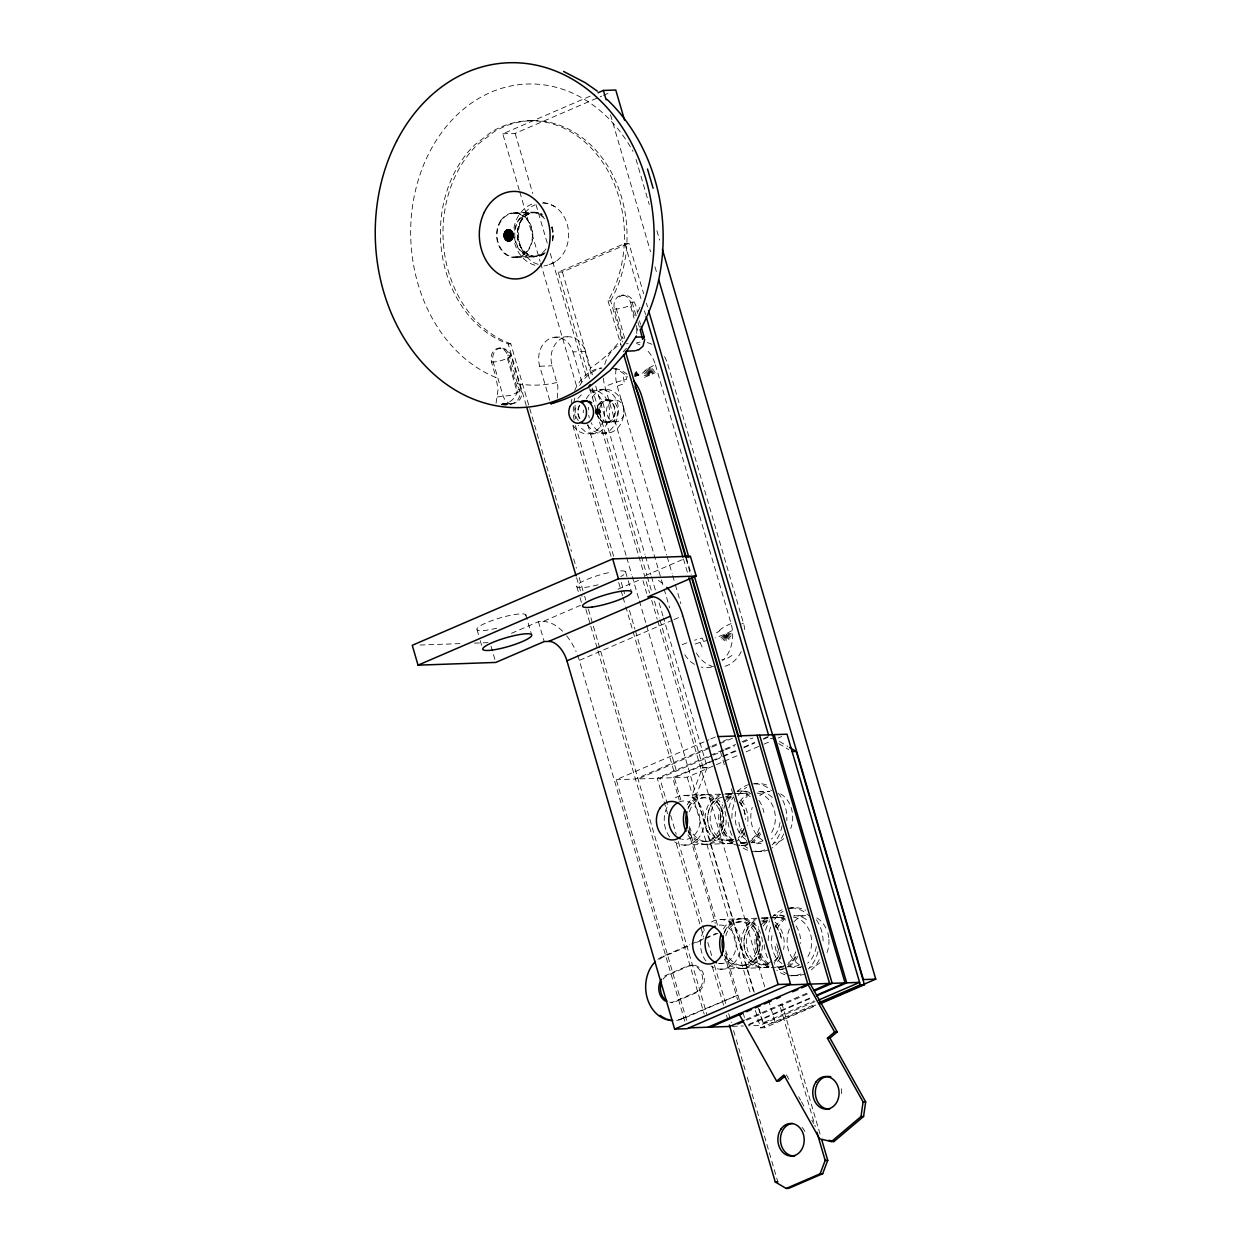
<?xml version="1.0" encoding="UTF-8"?>
<svg xmlns="http://www.w3.org/2000/svg" width="1251" height="1251" viewBox="0 0 1251 1251"><rect width="100%" height="100%" fill="white"/><g stroke="black" fill="none" stroke-linecap="round" stroke-linejoin="round"><path stroke-width="0.75" stroke-dasharray="5 3.75" d="M583.279 410.015L583.31 412.721M597.79 414.425L597.915 408.749M634.507 376.801L637.994 375.425L638.26 371.328M644.437 377.333L650.364 374.987L650.973 367.997M597.587 414.394L598.119 408.764M636.775 333.61L636.728 326.198M597.384 414.347L598.322 408.811M724.626 640.762L726.033 633.741L734.822 629.269M513.958 228.229C515.615 217.127 523.153 206.478 534.255 203.303M575.116 405.261L574.412 412.908L575.913 420.414M597.196 414.269L598.51 408.858M689.582 811.727L690.052 809.913A21.892 17.686 88 0 1 713.57 799.78A21.892 17.686 88 0 1 722.124 829.022A21.892 17.686 88 0 1 698.605 839.171L694.712 836.028A21.892 17.686 88 0 1 689.457 826.645M725.877 935.811L726.331 934.012A21.892 17.686 88 0 1 749.865 923.863A21.892 17.686 88 0 1 758.419 953.121A21.892 17.686 88 0 1 734.884 963.254L730.991 960.111A21.892 17.686 88 0 1 725.736 950.729M496.053 403.26L498.039 389.436L496.037 377.567A150.62 121.738 88 0 1 431.611 148.243A150.62 121.738 88 0 1 626.829 141.175M557.289 398.053L557.899 386.45L552.098 365.808A21.892 17.686 88 0 1 562.684 337.958A21.892 17.686 88 0 1 585.359 351.468L591.614 376.77M634.32 375.722L637.994 375.425L639.105 371.672M644.218 375.503L650.364 374.987L652.396 368.592M597.008 414.175L598.713 408.952M707.253 767.426L702.452 767.848L692.303 794.588L696.416 794.448L707.253 767.426L663.515 617.869M596.821 414.065L598.901 409.046M723.187 640.168L726.033 633.741L731.366 633.256M596.649 413.94L599.073 409.171M634.351 374.643L637.994 375.425L639.855 372.266M596.477 413.784L599.245 409.312M644.296 373.658L650.364 374.987L653.663 369.608M586.359 398.803C589.862 391.876 597.822 388.435 605.375 389.421M577.899 398.428L583.451 392.548M596.32 413.628L599.401 409.468M633.428 302.226L630.441 302.226A10.508 8.491 88 0 0 619.558 295.736A10.508 8.491 88 0 0 614.476 309.106L622.326 337.786A150.62 121.738 88 0 1 590.316 368.107L590.316 368.107M721.921 639.152L726.033 633.741L731.303 635.101M596.18 413.44L599.557 409.64M596.055 413.237L599.682 409.828M634.617 373.611L637.994 375.425L640.449 373.079M644.75 371.891L650.364 374.987L654.68 371M595.945 413.033L599.808 410.047M720.904 637.76L726.033 633.741L730.85 636.868M555.663 261.553L550.065 264.524L543.904 265.978M595.851 412.814L599.917 410.25M619.245 296.909C629.472 290.091 637.603 304.775 637.322 313.485M731.944 655.461L727.081 658.511L721.733 659.871M595.757 412.58L599.995 410.484M645.547 370.343L650.364 374.987L655.227 372.673M497.147 397.005L511.174 395.332L521.417 390.515L510.283 353.392L506.233 349.42L502.636 348.294M519.243 190.089L502.793 133.81L594.569 94.247M502.793 133.81L515.162 133.372L601.637 96.108M603.404 95.342L610.472 92.293M589.409 378.709L558.259 272.155L624.796 243.476L628.909 243.335L643.671 293.813M558.259 272.155L562.387 272.014L628.909 243.335M511.503 633.303L538.415 621.7L542.95 621.544L580.433 605.39M645.532 575.538L688.582 556.976M617.916 589.237L639.339 579.995M684.813 1021.207L579.307 660.387L672.131 620.387M673.914 619.605L682.827 615.758M686.674 1020.409L616.29 779.701L708.973 739.763M710.756 738.981L716.088 736.683M710.318 746.769L635.461 779.029L616.29 779.701M712.1 746.003L721.014 742.156M722.797 741.39L729.927 738.325M732.507 738.231L638.041 778.935L687.221 777.215L738.903 754.947M723.156 749.849L657.213 778.263L667.596 813.775M724.939 749.083L735.635 744.47M742.046 741.702L750.365 738.121M711.475 755.901L659.793 778.185L668.519 808.037M713.258 755.135L723.954 750.522M725.736 749.756L734.65 745.909M742.969 742.328L752.946 738.027M710.115 761.593L672.678 777.731L679.23 800.124M711.882 760.827L720.795 756.98M722.578 756.214L736.839 750.068M743.97 747.003L754.666 742.39M763.579 738.543L768.927 736.245M713.539 760.764L674.336 777.669L680.872 800.061M715.322 759.998L736.714 750.788M743.829 747.707L754.525 743.094M763.438 739.263L774.134 734.65M770.319 738.606L773.79 738.747M746.034 751.867L762.062 744.955M763.845 744.189L770.976 741.108M778.106 738.043L781.672 736.511M657.901 959.361A33.105 26.756 88 0 1 663.265 956.155L689.739 944.755M691.506 943.989L703.844 938.672M705.611 937.906L716.197 933.34M659.558 959.298A33.105 26.756 88 0 1 664.922 956.108L689.614 945.459M696.682 942.41L703.734 939.376M705.501 938.61L717.855 933.293M681.56 1018.705L737.902 995.077L683.202 1018.642A33.105 26.756 88 0 1 677.385 1020.269L675.728 1020.331A33.105 26.756 88 0 0 681.56 1018.705L683.202 1018.642M745.831 1019.534L808.209 992.637M746.628 1020.206L809.006 993.325M748.817 1024.366L811.195 997.485M748.677 1025.069L812.837 997.422M758.403 1007.931L762.782 1022.943L813.963 1000.878M815.042 1001.582L759.779 1025.398L748.739 1025.773M755.416 1010.464L760.514 1027.869L815.761 1004.053M762.782 1022.943L775.151 1022.505L815.746 1005.006M760.514 1027.869L764.642 1027.728L816.324 1005.444M730.037 638.417L726.033 633.741L715.197 637.854M595.695 412.33L600.073 410.719M695.149 644.03A10.508 1.861 -16.3 0 1 700.169 642.467L707.034 640.496M595.648 412.095L600.136 410.954M589.596 390.077C616.665 387.888 615.945 437.647 588.314 433.816M595.617 411.845L600.167 411.204M501.463 404.136C511.894 403.964 521.01 393.471 515.725 383.385L507.484 355.221A10.508 8.491 88 0 0 496.6 348.732A10.508 8.491 88 0 0 491.518 362.102L496.037 377.567M587.282 425.105C613.96 456.803 635.227 390.14 599.479 389.64M502.542 404.073C508.907 403.885 518.149 404.933 520.932 397.38C522.637 394.096 522.402 387.904 517.116 389.984M595.601 411.595L600.199 411.454M502.417 404.136L511.206 403.76L502.151 404.136M601.637 433.362L607.908 433.112M530.674 120.722L533.254 120.643M513.129 212.811L530.862 212.185M514.708 213.28L535.334 212.561M514.708 257.049A21.892 17.686 88 0 0 530.033 224.523A21.892 17.686 88 0 0 499.384 223.929A21.892 17.686 88 0 0 514.708 257.049L536.554 256.283M516.288 257.518L534.005 256.908M621.731 295.189L623.373 295.127M526.264 405.621L508.219 343.9A113.841 92.011 88 0 1 442.354 256.158A113.841 92.011 88 0 1 474.692 144.866L491.706 131.746A113.841 92.011 88 0 1 602.169 161.567A113.841 92.011 88 0 1 608.033 300.881L610.597 300.787L622.638 341.93M614.476 309.106L616.133 309.044A10.508 1.861 -16.3 0 0 630.301 305.385L634.038 318.192M554.818 337.238L567.188 336.8M508.219 343.9L510.799 343.806L538.696 439.195M498.774 348.185L500.416 348.122M549.658 400.211L539.713 366.246A21.892 17.686 88 0 1 550.299 338.38A21.892 17.686 88 0 1 572.989 351.906L585.359 351.468M507.484 355.221L509.141 355.159L519.306 389.905C523.012 401.227 510.001 407.513 500.353 404.198M491.518 362.102L493.175 362.039A10.508 1.861 -16.3 0 0 507.343 358.38A10.508 1.861 -16.3 0 0 509.141 355.159A10.508 8.491 88 0 0 498.258 348.669A10.508 8.491 88 0 0 493.175 362.039L503.324 396.786L505.857 401.29L509.829 403.666M539.713 366.246L552.098 365.808M605.296 399.945L607.877 399.851M606.11 400.351L615.383 400.039M606.094 422.244A10.946 8.851 88 0 0 613.772 405.981A10.946 8.851 88 0 0 598.431 405.684A10.946 8.851 88 0 0 606.094 422.244L615.367 421.915A10.946 8.851 88 0 0 623.045 405.652A10.946 8.851 88 0 0 607.72 405.355A10.946 8.851 88 0 0 615.367 421.915M606.891 422.65L609.472 422.557M593.646 433.628L585.937 432.205L578.384 425.403M420.023 645.031L460.821 643.608M474.426 643.123L488.031 642.654M702.452 767.848L706.58 767.707M752.883 783.877L756.996 783.72A33.98 27.459 88 0 1 769.349 786.144M684.61 795.386L703.781 794.713M706.362 794.62L719.794 794.15M728.113 793.853L731.804 793.728M733.633 793.666L740.999 793.4M742.656 793.353L748.176 793.15M701.967 797.731L704.548 797.638M705.048 841.391L707.628 841.313M726.8 840.641L729.38 840.547M684.062 845.097L703.234 844.425M705.814 844.331L724.986 843.659M727.566 843.565L733.086 843.377M742.093 843.065L754.979 842.611M741.483 845.567L743.141 845.52M757.653 851.634L761.765 851.493M789.162 907.96L793.29 907.804M720.904 919.469L740.076 918.797M742.656 918.703L756.073 918.234M764.408 917.937L768.083 917.812M769.928 917.749L777.293 917.499M778.935 917.436L784.455 917.249M738.262 921.815L740.842 921.737M663.265 956.155L664.922 956.108M718.434 963.661L721.968 963.536M690.396 965.287L692.053 965.225M741.327 965.491L743.907 965.397M763.079 964.724L765.659 964.63M720.341 969.181L739.513 968.509M742.093 968.415L761.265 967.742M763.845 967.648L769.365 967.461M771.21 967.398L776.73 967.211A24.864 20.094 88 0 0 786.113 964.693M778.388 967.148L791.273 966.695M797.481 967.539L801.031 967.414M793.932 975.717L798.06 975.577M672.725 1002.348L671.083 1002.395A14.011 11.322 88 0 0 673.961 1001.66L695.259 992.496A14.011 11.322 88 0 0 702.03 974.67A14.011 11.322 88 0 0 687.518 966.022L666.22 975.201A14.011 11.322 88 0 0 663.609 976.828M732.367 1026.352L743.407 1025.961M595.617 411.344L600.199 411.704M595.632 411.094L600.183 411.954M543.184 202.474L549.377 203.882L555.053 206.806M595.679 410.844L600.152 412.205M534.959 265.212C523.762 262.147 516.038 251.56 514.098 240.442M595.742 410.609L600.105 412.455M595.804 410.375L600.027 412.689M779.467 741.452L787.849 746.44M778.701 743.594L788.755 749.584M595.898 410.156L599.948 412.908M596.008 409.937L599.855 413.127M596.133 409.749L599.729 413.33M635.101 372.689L637.994 375.425A16.623 2.94 -16.3 0 0 643.999 371.75A31.525 5.583 -16.3 0 1 655.415 364.807A33.23 26.865 88 0 0 647.439 350.561M596.274 409.562L599.604 413.518M596.414 409.39L599.464 413.706M635.743 371.969L637.994 375.425L637.385 371.266M596.586 409.249L599.307 413.862M646.658 369.108L650.364 374.987L649.457 367.888M786.441 1074.906L790.21 1081.63M798.67 1096.736L800.546 1100.082M801.484 1101.771L804.299 1106.807M811.821 1120.224L813.713 1123.586M596.743 409.108L599.135 414.003M726.127 640.872L726.033 633.741L728.926 639.652M596.93 408.999L598.963 414.128M703.359 640.715L702.233 638.026A31.525 5.583 -16.3 0 0 694.571 640.231M700.169 642.467L702.702 648.534M636.524 371.484L637.994 375.425M648.002 368.263L650.364 374.987M597.118 408.905L598.776 414.222M636.055 159.424L649.222 204.445M656.9 230.7L659.637 240.083M610.519 114.842L650.567 251.764M654.945 266.776L656.603 272.405M667.784 364.369L743.454 623.139A33.23 26.865 88 0 1 744.814 629.91M646.407 303.164L647.502 306.902M624.796 243.476L641.2 299.568M644.468 310.78L645.563 314.517M655.415 364.807L731.084 623.577A33.23 26.865 88 0 1 722.625 660.684M639.464 320.803L640.543 324.462M632.099 302.163L635.836 314.971M637.979 322.289L639.589 327.762M630.441 302.226L634.976 317.691M636.18 325.51L637.791 330.999M624.687 338.302L615.648 306.37M686.33 557.555L691.24 574.365M686.08 558.884L690.458 573.849M608.033 300.881L621.7 347.637M683.499 558.978L687.878 573.943M616.071 368.982A33.23 26.865 88 0 0 617.275 386.137L666.627 554.897M667.174 556.773L672.115 573.646M672.663 575.523L674.852 583.029M675.399 584.905L680.888 603.654M720.467 751.616L724.282 764.674M731.366 788.928L735.197 802M743.923 831.852L747.738 844.91M776.668 943.801L780.483 956.874M603.389 378.083A33.23 26.865 88 0 0 604.905 386.575L663.577 587.204M664.125 589.08L669.613 607.83M820.077 1134.125L782.266 1004.85L779.686 1004.928L815.308 1126.729M562.387 272.014L592.442 374.831M595.726 386.043L644.922 554.302M645.469 556.179L650.942 574.866M651.49 576.742L655.868 591.692M659.136 602.904L662.967 615.992M592.145 388.06L640.809 554.443M641.356 556.32L646.814 575.007M647.361 576.883L651.74 591.832M654.476 601.184L659.386 618.01M659.934 619.87L703.125 767.567M515.162 133.372L532.707 193.405M536.007 204.664L547.516 244.054M550.268 253.421L587.016 379.1M589.753 388.482L649.55 592.943M651.74 600.449L657.228 619.214M657.776 621.09L764.736 986.867M768.567 999.987L775.151 1022.505M642.998 580.699L646.689 593.334M572.989 351.906L581.871 382.29M696.416 794.448L754.275 992.262M759.185 1009.072L764.642 1027.728M519.79 191.966L540.088 261.365M540.635 263.242L576.836 387.044M587.814 424.558L626.204 555.866M626.751 557.743L631.692 574.616M632.24 576.492L638.823 599.01M639.37 600.887L645.954 623.389M646.501 625.265L753.462 991.042M687.221 777.215L750.694 994.279M625.563 571.738L627.674 578.947M628.205 580.761L631.38 591.582M575.413 425.543L613.631 556.257M621.278 582.403L624.546 593.615M629.472 610.41L634.929 629.097M635.477 630.957L676.431 771.007L673.851 771.101L625.797 606.766M572.833 425.637L611.051 556.351M618.698 582.497L622.529 595.57M623.061 597.431L625.25 604.905M689.066 828.037L717.433 925.083M725.627 953.074L739.263 999.721M743.078 1012.778L744.72 1018.377M687.956 829.96L715.244 923.269M724.517 954.998L737.605 999.784M670.708 815.496L676.197 834.245M678.339 841.626L705.157 933.309M707.816 942.378L711.71 955.733M714.446 965.068L725.924 1004.318M728.661 1013.67L731.272 1022.614M733.571 1030.48L735.76 1037.97M736.307 1039.831L745.049 1069.73M747.238 1077.205L777.841 1181.867M676.322 843.581L703.672 937.124M712.335 966.726L723.891 1006.289M726.518 1015.249L728.145 1020.847M539.244 441.056L549.627 476.6M550.174 478.461L558.931 508.391M561.12 515.881L571.504 551.41M573.693 558.884L576.43 568.235M579.166 577.587L584.092 594.428M584.639 596.305L585.734 600.042M588.455 609.393L592.833 624.358M593.381 626.219L706.815 1014.154M576.586 577.681L582.059 596.383M585.89 609.487L590.253 624.437M590.8 626.313L597.368 648.753M597.915 650.629L704.219 1014.139M576.867 586.766L579.51 595.789M580.026 597.587L582.137 604.812M507.343 358.38L517.492 393.127M538.415 621.7L544.216 641.56M525.764 614.741L531.566 634.601M491.033 646.188L495.255 660.637M477.069 629.785L479.696 638.808M480.228 640.606L482.87 649.629M597.306 408.827L598.588 414.316M622.717 337.27L623.092 338.724M726.033 633.741L727.597 640.496M597.509 408.78L598.4 414.362M731.084 623.577A31.525 5.583 -16.3 0 0 719.669 630.52L720.201 633.444M626.047 376.332L626.579 379.272A31.525 5.583 -16.3 0 0 604.905 386.575M623.311 377.067L624.499 383.713A10.508 1.861 -16.3 0 0 617.275 386.137M597.712 408.749L598.197 414.409M597.853 411.595L597.994 414.425M544.169 253.562A21.892 17.686 88 0 1 517.695 236.017A21.892 17.686 88 0 1 541.386 213.999M551.957 227.275A21.892 17.686 88 0 1 551.957 242.256M543.997 254.078A22.221 17.967 88 0 1 517.398 235.563A22.221 17.967 88 0 1 541.855 213.874M552.051 226.634A22.221 17.967 88 0 1 552.223 242.303M538.149 264.336A31.025 25.067 88 0 1 518.555 235.72A31.025 25.067 88 0 1 535.006 204.851M542.574 203.162A31.025 25.067 88 0 1 568.595 232.592A31.025 25.067 88 0 1 545.858 265.087M805.05 973.794A33.98 27.459 88 0 1 774.009 962.191M768.208 940.58A33.98 27.459 88 0 1 770.772 926.866M774.635 919.454A33.98 27.459 88 0 1 783.001 911.322M787.989 908.945A33.98 27.459 88 0 1 805.644 910.228M816.403 919.813A33.98 27.459 88 0 1 823.142 942.801M819.217 959.626A33.98 27.459 88 0 1 811.414 969.822M747.77 848.178A33.98 27.459 88 0 1 737.73 838.107M731.929 818.279A33.98 27.459 88 0 1 734.493 802.782M738.34 795.37A33.98 27.459 88 0 1 746.706 787.239M778.122 793.118A33.98 27.459 88 0 1 786.785 820.5M783.642 834.01A33.98 27.459 88 0 1 772.055 847.975M768.771 849.71A33.98 27.459 88 0 1 754.603 850.961M764.642 849.851A33.98 27.459 88 0 1 738.997 844.832M731.96 835.324A33.98 27.459 88 0 1 727.894 820.187M728.864 807.896A33.98 27.459 88 0 1 733.336 796.887M737.246 791.774A33.98 27.459 88 0 1 751.1 784.096M754.666 783.783A33.98 27.459 88 0 1 771.523 790.679M782.031 825.895A33.98 27.459 88 0 1 772.164 844.847M785.018 974.717A33.98 27.459 88 0 1 776.777 970.213M767.52 957.859A33.98 27.459 88 0 1 764.173 944.286M765.581 930.275A33.98 27.459 88 0 1 769.615 920.971M771.46 918.297A33.98 27.459 88 0 1 782.156 909.743M790.945 907.866A33.98 27.459 88 0 1 809.209 916.154M817.951 951.698A33.98 27.459 88 0 1 808.443 968.931M800.937 973.935A33.98 27.459 88 0 1 788.537 975.545M762.891 840.484A25.927 20.954 88 0 1 752.226 807.411M759.748 795.714A25.927 20.954 88 0 1 769.944 791.32L757.559 791.758A25.927 20.954 88 0 1 772.868 798.013M780.624 793.853A25.927 20.954 88 0 1 790.741 828.49M783.767 838.623A25.927 20.954 88 0 1 773.571 843.018M713.523 666.658A33.23 26.865 88 0 1 696.181 652.662M741.233 651.568A33.23 26.865 88 0 1 724.001 666.564M741.64 623.999A10.508 1.861 -16.3 0 1 743.454 623.139M799.17 964.584A25.927 20.954 88 0 1 791.148 925.615M793.885 921.893A25.927 20.954 88 0 1 806.223 915.419L793.853 915.841A25.927 20.954 88 0 1 808.068 921.033M816.903 917.953A25.927 20.954 88 0 1 827.224 931.197M827.74 932.777A25.927 20.954 88 0 1 828.756 937.718M828.913 939.407A25.927 20.954 88 0 1 827.036 952.574M820.062 962.723A25.927 20.954 88 0 1 809.866 967.117M623.123 351.922A33.23 26.865 88 0 1 627.126 347.747M636.728 342.711A33.23 26.865 88 0 1 640.199 342.117M647.205 342.633A33.23 26.865 88 0 1 652.287 344.478M664.547 356.613A33.23 26.865 88 0 1 667.268 362.759M761.202 843.455A25.927 20.954 88 0 1 752.211 841.814M743.923 834.824A25.927 20.954 88 0 1 738.512 819.468M741.014 804.8A25.927 20.954 88 0 1 747.363 796.152M780.014 822.501A25.927 20.954 88 0 1 771.398 839.061M802.829 966.179A25.927 20.954 88 0 1 788.49 965.913M780.217 958.907A25.927 20.954 88 0 1 774.791 943.551M777.293 928.883A25.927 20.954 88 0 1 783.658 920.236M816.309 946.585A25.927 20.954 88 0 1 807.677 963.145M694.461 664.344A33.23 26.865 88 0 1 684.641 654.508M711.631 667.002A33.23 26.865 88 0 1 701.154 667.08M682.123 644.687A31.525 5.583 -16.3 0 1 687.19 642.717M604.765 364.385A33.23 26.865 88 0 1 620.981 344.291M636.54 343.54A33.23 26.865 88 0 1 639.918 344.916M719.669 630.52A16.623 2.94 -16.3 0 1 716.526 632.818M745.33 842.846A24.864 20.094 88 0 1 738.872 842.627M732.789 839.874A24.864 20.094 88 0 1 725.987 803.502M726.972 801.938A24.864 20.094 88 0 1 733.274 795.855M737.84 793.9A24.864 20.094 88 0 1 747.457 794.244M758.763 832.916A24.864 20.094 88 0 1 746.91 842.502M783.204 966.601A24.864 20.094 88 0 1 775.151 966.71M769.068 963.974A24.864 20.094 88 0 1 759.967 932.808M763.266 926.021A24.864 20.094 88 0 1 769.568 919.954M774.119 917.984A24.864 20.094 88 0 1 783.736 918.328M795.042 956.999A24.864 20.094 88 0 1 787.755 964.63M799.17 964.99A24.864 20.094 88 0 1 788.052 966.257M781.953 963.52A24.864 20.094 88 0 1 772.852 932.355M775.151 927.132A24.864 20.094 88 0 1 785.44 918.031M793.431 917.124A24.864 20.094 88 0 1 810.445 933.699A24.864 20.094 88 0 1 805.847 959.58M762.891 840.891A24.864 20.094 88 0 1 751.757 842.173M745.674 839.421A24.864 20.094 88 0 1 736.558 808.271M739.857 801.484A24.864 20.094 88 0 1 750.725 793.447M757.152 793.04A24.864 20.094 88 0 1 774.15 809.6A24.864 20.094 88 0 1 769.568 835.496M768.693 966.476A27.319 22.08 88 0 1 758.356 931.151M761.171 925.287A27.319 22.08 88 0 1 768.161 918.062M784.314 915.998A27.319 22.08 88 0 0 775.135 915.263L773.493 915.325A27.319 22.08 88 0 1 784.424 916.764M796.074 925.803A27.319 22.08 88 0 1 800.734 943.473M797.716 956.468A27.319 22.08 88 0 1 789.96 965.96M784.893 968.618A27.319 22.08 88 0 1 779.42 969.603L777.778 969.666A27.319 22.08 88 0 0 783.235 968.665M746.816 845.05A27.319 22.08 88 0 1 737.621 844.785M732.414 842.392A27.319 22.08 88 0 1 722.077 807.051M724.876 801.203A27.319 22.08 88 0 1 731.882 793.978M749.787 792.618A27.319 22.08 88 0 0 738.856 791.179L737.199 791.226A27.319 22.08 88 0 1 748.145 792.665M758.904 800.39A27.319 22.08 88 0 1 763.923 812.556M760.686 833.823A27.319 22.08 88 0 1 753.681 841.876M663.077 979.205A14.011 11.322 88 0 1 667.878 975.139L689.16 965.96A14.011 11.322 88 0 1 703.688 974.607A14.011 11.322 88 0 1 696.901 992.434L675.618 1001.613A14.011 11.322 88 0 1 669.77 1002.129M746.956 844.581A27.319 22.08 88 0 1 722.89 834.057A27.319 22.08 88 0 1 722.421 802.642M727.128 796.48A27.319 22.08 88 0 1 731.882 793.071M759.779 832.447A27.319 22.08 88 0 1 752.023 841.939M767.051 966.538A27.319 22.08 88 0 1 758.7 926.725M763.423 920.564A27.319 22.08 88 0 1 768.177 917.155M796.058 956.53A27.319 22.08 88 0 1 788.318 966.022M556.976 382.493A150.62 121.738 88 0 1 515.725 383.385M627.752 142.598A150.62 121.738 88 0 1 632.943 151.387M639.933 307.277A150.62 121.738 88 0 1 635.836 315.987M542.825 253.109A22.424 18.124 88 0 1 514.38 236.158M514.599 230.325A22.424 18.124 88 0 1 544.091 217.596M628.158 343.618A10.508 1.861 -16.3 0 1 626.282 343.79M732.382 843.018A24.864 20.094 88 0 1 708.254 823.971A24.864 20.094 88 0 1 723.297 794.401M724.876 794.072A24.864 20.094 88 0 1 732.914 794.745M741.374 800.577A24.864 20.094 88 0 1 747.3 825.363M744.22 833.416A24.864 20.094 88 0 1 736.933 841.047M768.661 967.101A24.864 20.094 88 0 1 745.221 950.948A24.864 20.094 88 0 1 755.025 920.455M761.171 918.156A24.864 20.094 88 0 1 769.209 918.844M775.104 922.175A24.864 20.094 88 0 1 783.579 949.446M780.515 957.515A24.864 20.094 88 0 1 774.635 964.193M767.426 964.021A24.864 20.094 88 0 1 758.309 932.871M763.892 923.269A24.864 20.094 88 0 1 767.911 920.001M772.461 918.046A24.864 20.094 88 0 1 786.598 920.673M795.714 951.839A24.864 20.094 88 0 1 787.52 963.739M734.102 841.61A24.864 20.094 88 0 1 722.03 808.772M727.597 799.186A24.864 20.094 88 0 1 731.632 795.917M737.777 793.619A24.864 20.094 88 0 1 750.319 796.59M759.42 827.74A24.864 20.094 88 0 1 751.225 839.656M745.268 842.564A24.864 20.094 88 0 1 740.451 843.111M579.901 418.491A10.946 8.851 88 0 1 580.401 404.448M590.941 390.734A21.892 17.686 88 0 1 601.84 424.026A21.892 17.686 88 0 1 572.989 425.199M592.208 397.49A21.892 17.686 88 0 1 618.557 395.988A21.892 17.686 88 0 1 617.196 428.561A21.892 17.686 88 0 1 591.144 422.729M589.284 417.834A21.892 17.686 88 0 1 588.736 415.207M588.423 409.843A21.892 17.686 88 0 1 588.674 407.169M731.303 839.484A21.892 17.686 88 0 1 707.988 823.205A21.892 17.686 88 0 1 723.719 796.965M725.267 796.918A21.892 17.686 88 0 1 732.742 799.108M741.296 828.35A21.892 17.686 88 0 1 738.809 833.135M771.695 961.018A21.892 17.686 88 0 1 745.846 952.699A21.892 17.686 88 0 1 755.495 922.206M761.546 921.002A21.892 17.686 88 0 1 769.037 923.191M778.638 948.868A21.892 17.686 88 0 1 775.104 957.218M571.238 403.041A43.785 35.388 88 0 1 571.91 399.335M574.709 390.5A43.785 35.388 88 0 1 601.199 367.857M612.255 368.31A43.785 35.388 88 0 1 627.674 376.989M733.884 839.39A21.892 17.686 88 0 1 711.491 826.77A21.892 17.686 88 0 1 720.373 798.732M726.299 796.887A21.892 17.686 88 0 1 733.899 798.263M739.216 802.157A21.892 17.686 88 0 1 745.471 817.138M743.172 829.945A21.892 17.686 88 0 1 737.981 836.841M574.115 420.023A43.785 35.388 88 0 1 573.411 406.716M573.818 402.947A43.785 35.388 88 0 1 574.928 397.411M579.698 385.543A43.785 35.388 88 0 1 601.934 368.107M614.835 368.216A43.785 35.388 88 0 1 627.705 374.659M768.708 964.021A21.892 17.686 88 0 1 747.488 949.962A21.892 17.686 88 0 1 756.652 922.816M762.594 920.971A21.892 17.686 88 0 1 767.207 921.299M775.511 926.256A21.892 17.686 88 0 1 781.75 941.221M777.684 957.124A21.892 17.686 88 0 1 774.275 960.924M802.063 1127.37A16.294 13.167 88 0 1 805.972 1134.344M724.986 811.336A24.864 20.094 88 0 1 712.961 842.971A24.864 20.094 88 0 1 687.19 827.615M688.034 808.177A24.864 20.094 88 0 1 704.751 794.635A24.864 20.094 88 0 1 722.797 805.941M724.329 932.261A24.864 20.094 88 0 1 754.244 923.707A24.864 20.094 88 0 1 756.292 961.753A24.864 20.094 88 0 1 725.674 957.093M769.177 966.038A24.864 20.094 88 0 1 742.39 950.088A24.864 20.094 88 0 1 757.011 918.578M761.828 918.031A24.864 20.094 88 0 1 769.693 920.314M775.088 924.755A24.864 20.094 88 0 1 781.531 940.611M777.934 957.594A24.864 20.094 88 0 1 774.666 961.972M732.883 841.954A24.864 20.094 88 0 1 706.111 826.004A24.864 20.094 88 0 1 720.717 794.494M725.533 793.947A24.864 20.094 88 0 1 733.399 796.215M739.951 802.094A24.864 20.094 88 0 1 745.361 819.514M743.954 828.287A24.864 20.094 88 0 1 738.387 837.889M510.799 343.806A113.841 92.011 88 0 1 444.934 256.064A113.841 92.011 88 0 1 477.272 144.772L494.27 131.652A113.841 92.011 88 0 1 604.749 161.473A113.841 92.011 88 0 1 610.597 300.787M545.999 248.871A21.892 17.686 88 0 1 524.951 254.234L521.057 251.091A21.892 17.686 88 0 1 515.005 230.419L516.397 224.992A21.892 17.686 88 0 1 545.999 220.739M723.75 934.09A21.892 17.686 88 0 1 747.285 923.957A21.892 17.686 88 0 1 755.839 953.199A21.892 17.686 88 0 1 732.304 963.348L728.41 960.205A21.892 17.686 88 0 1 725.299 955.936M688.191 808.334A21.892 17.686 88 0 1 711.913 800.452A21.892 17.686 88 0 1 719.325 829.679A21.892 17.686 88 0 1 696.025 839.265L692.131 836.121A21.892 17.686 88 0 1 686.877 826.739M578.431 420.664A11.384 9.195 88 0 1 577.305 404.62M841.219 1088.761A16.294 13.167 88 0 1 841.47 1095.813M545.17 252.577A21.892 17.686 88 0 1 527.531 254.156L523.637 251.013A21.892 17.686 88 0 1 517.586 230.325L518.977 224.899A21.892 17.686 88 0 1 542.496 214.765M551.644 227.291A21.892 17.686 88 0 1 552.442 238.597M579.385 418.35A11.384 9.195 88 0 1 579.87 404.526M596.101 411.157A11.384 9.195 88 0 1 595.992 414.128M675.243 797.888A24.864 20.094 88 0 1 704.438 820.953A24.864 20.094 88 0 1 674.742 841.907M669.645 836.935A24.864 20.094 88 0 1 667.94 805.535M711.522 921.987A24.864 20.094 88 0 1 740.733 945.037A24.864 20.094 88 0 1 711.037 965.991M705.939 961.034A24.864 20.094 88 0 1 704.235 929.618M723.406 928.946A24.864 20.094 88 0 1 753.337 925.521A24.864 20.094 88 0 1 752.914 962.738A24.864 20.094 88 0 1 723.094 957.187M687.127 804.862A24.864 20.094 88 0 1 717.042 801.438A24.864 20.094 88 0 1 716.635 838.639A24.864 20.094 88 0 1 686.815 833.088M542.95 621.544A42.034 23.613 66.7 0 1 563.263 631.958M566.672 635.821A42.034 23.613 66.7 0 1 576.101 651.568M577.524 655.055A42.034 23.613 66.7 0 1 579.307 660.387M658.37 580.48A42.034 23.613 66.7 0 1 664.437 585.046M496.741 628.205A25.567 4.535 -16.3 0 1 477.194 628.315A25.567 4.535 -16.3 0 1 505.044 616.571A25.567 4.535 -16.3 0 1 525.795 615.961M620.652 570.878A25.567 4.535 -16.3 0 1 620.777 576.57M598.119 584.796A25.567 4.535 -16.3 0 1 577.446 584.764A25.567 4.535 -16.3 0 1 610.519 572.254M719.262 925.115A19.265 15.575 88 0 1 736.182 945.459A19.265 15.575 88 0 1 717.918 963.239M679.012 802.032A19.265 15.575 88 0 1 699.856 818.858A19.265 15.575 88 0 1 681.623 839.155M500.822 220.504A22.424 18.124 88 0 0 511.55 257.174A22.424 18.124 88 0 0 531.738 227.823A22.424 18.124 88 0 0 500.822 220.504M599.057 403.854A11.384 9.195 88 0 0 604.499 422.478A11.384 9.195 88 0 0 614.757 407.576A11.384 9.195 88 0 0 599.057 403.854M601.622 403.76A11.384 9.195 88 0 0 607.079 422.385A11.384 9.195 88 0 0 617.322 407.482A11.384 9.195 88 0 0 601.622 403.76"/><path stroke-width="1.5" d="M644.703 339.584L642.998 346.199L638.682 349.889M508.187 241.021L508.844 229.715M507.781 240.943L509.235 229.777M741.53 1013.779L738.95 1013.873L776.621 1081.13L783.877 1075L819.593 1138.785L831.415 1141.584L861.001 1116.549L863.096 1101.943L827.38 1038.158L834.62 1032.028L837.2 1031.934L810.413 984.099L691.553 577.587M831.415 1141.584L833.995 1141.506L863.581 1116.455L865.676 1101.865L829.96 1038.08L827.38 1038.158M507.39 240.833L509.642 229.871M687.002 811.821L686.08 815.433A21.892 17.686 88 0 0 686.877 826.739M723.297 935.904L722.359 939.517A21.892 17.686 88 0 0 723.156 950.823M626.751 351.015L636.384 335.956M506.999 240.661L510.033 230.012M506.624 240.458L510.408 230.2M729.364 1024.976L775.26 1181.96L786.16 1188.45L820.093 1173.829L825.175 1160.459L816.95 1132.343M786.16 1188.45L788.724 1188.356L822.658 1173.735L827.74 1160.365L821.719 1139.755M647.299 315.721C678.026 244.352 663.812 153.638 606.907 99.282M506.264 240.223L510.783 230.419M640.872 329.248L646.72 317.066M590.128 384.604L588.033 387.622L583.967 389.452A172.497 139.408 88 0 1 553.755 402.947L550.706 403.792L554.271 402.384M505.92 239.942L511.127 230.684M505.607 239.613L511.456 230.982M505.31 239.269L511.768 231.31M626.814 351.562L609.894 370.609L588.502 387.372M505.044 238.894L512.05 231.685M504.794 238.488L512.3 232.076M785.002 1076.141L779.201 1081.052L776.621 1081.13M829.96 1038.08L837.2 1031.934M504.591 238.05L512.535 232.498M638.088 349.717L636.18 350.53M504.403 237.596L512.722 232.936M504.262 237.127L512.894 233.405M598.087 92.73L603.389 90.447L615.758 90.025L624.53 120.033M652.287 596.774L647.752 596.93L696.181 576.054L690.38 556.21L612.662 558.931L412.251 645.297L418.053 665.157L495.787 662.436L544.216 641.56L548.751 641.403L652.287 596.774A21.017 11.806 66.7 0 1 670.458 616.196L778.153 984.49L790.523 984.052L682.827 615.758A42.034 23.613 66.7 0 0 666.799 587.329M418.053 665.157L618.463 578.775L696.181 576.054M548.751 641.403A21.017 11.806 66.7 0 1 566.938 660.825L670.458 616.196M566.938 660.825L674.633 1029.104L778.153 984.49M790.523 984.052L687.002 1028.682L674.633 1029.104M708.035 1027.196L807.833 984.193L688.973 577.681M710.615 1027.118L742.687 1013.279M746.253 1011.746L751.601 1009.448M755.166 1007.915L760.514 1005.601M764.08 1004.068L771.21 1001.003M776.558 998.689L780.124 997.156M792.602 991.777L797.935 989.478M801.5 987.93L806.848 985.632M744.048 1020.3L729.786 1026.446L688.863 1027.869M813.557 990.339L829.585 983.427L757.027 735.244M737.715 1024.053L743.063 1021.739M814.354 991.011L832.165 983.333L759.592 735.166M816.543 995.17L845.05 982.879L648.597 310.639M816.403 995.89L846.708 982.833L774.134 734.65M818.607 1000.049L859.593 982.379L788.662 984.865M819.327 1002.52L860.313 984.85L864.441 984.709L796.23 751.429L789.522 747.441M822.814 1001.957L856.341 987.508M859.875 985.991L875.763 979.142L662.389 249.465M819.89 1003.912L864.441 984.709M504.153 236.642L513.019 233.89M504.075 236.142L513.113 234.375M504.028 235.641L513.176 234.875M636.071 337.129L642.263 336.91A10.508 1.861 -16.3 0 1 643.624 338.442M626.986 351.124L635.008 350.827M718.011 736.62L735.275 736.01M737.84 735.916L787.02 734.196L860.313 984.85M792.102 751.57L796.23 751.429M875.763 979.142L863.393 979.58L658.792 279.911M863.096 1101.943L865.676 1101.865M861.001 1116.549L863.581 1116.455M825.175 1160.459L827.74 1160.365M820.093 1173.829L822.658 1173.735M775.26 1181.96L777.841 1181.867M504.028 235.141L513.207 235.376M504.044 234.641L513.191 235.876M504.122 234.14L513.145 236.376M828.928 1140.302L833.995 1141.506M504.216 233.656L513.066 236.861M504.356 233.186L512.941 237.346M563.575 71.448L585.155 82.644L597.352 91.135M504.513 232.733L512.785 237.799M504.716 232.311L512.613 238.253M504.951 231.888L512.394 238.675M505.201 231.513L512.144 239.066M505.498 231.154L511.878 239.441M505.795 230.841L511.581 239.77M506.139 230.559L511.252 240.067M807.833 984.193L834.62 1032.028M506.483 230.309L510.908 240.333M506.858 230.106L510.549 240.567M647.486 168.994L653.131 188.291M507.234 229.934L510.173 240.739M603.389 90.447L606.125 99.83M646.11 316.394L768.567 735.15M641.075 326.292L644.281 337.27M640.121 329.592L642.701 339.396M688.91 557.461L641.951 396.864A43.785 35.388 88 0 0 633.71 380.726M694.368 576.132L741.327 736.73M686.33 557.555L639.37 396.958A43.785 35.388 88 0 0 635.101 386.747M692.335 578.087L738.747 736.823M625.375 351.281L685.532 557.023M623.889 355.112L682.952 557.117M612.662 558.931L618.463 578.775M526.812 407.482L576.039 575.82M507.625 229.824L509.798 240.896M508.031 229.746L509.392 240.99M508.438 229.699L508.985 241.052M508.516 235.391L508.578 241.052M669.91 1019.987A33.105 26.756 88 0 1 666.971 1019.143M665.532 1018.58A33.105 26.756 88 0 1 660.106 1015.343M666.955 1000.972A14.011 11.322 88 0 1 661.482 982.254M672.741 1020.519A33.105 26.756 88 0 1 647.267 998.267A33.105 26.756 88 0 1 655.477 961.487M665.297 1001.035A14.011 11.322 88 0 1 661.419 979.267M582.841 402.181A10.946 8.851 88 0 1 587.313 401.039M588.846 401.321A10.946 8.851 88 0 1 591.692 402.838M794.745 1155.924A16.294 13.167 88 0 1 780.483 1140.849A16.294 13.167 88 0 1 792.462 1123.445M581.199 401.305A11.384 9.195 88 0 1 593.537 412.736A11.384 9.195 88 0 1 580.448 422.306M829.632 1108.98A16.294 13.167 88 0 1 815.339 1091.779A16.294 13.167 88 0 1 830.789 1076.736M583.779 401.211A11.384 9.195 88 0 1 586.125 400.617M722.249 955.467A24.864 20.094 88 0 1 721.092 934.169M685.955 831.383A24.864 20.094 88 0 1 684.813 810.085M680.309 838.764A19.265 15.575 88 0 1 668.816 821.626A19.265 15.575 88 0 1 677.761 802.657M716.588 962.848A19.265 15.575 88 0 1 705.064 944.865A19.265 15.575 88 0 1 715.306 926.131M484.153 212.514A43.785 35.388 88 0 0 514.521 278.942A43.785 35.388 88 0 0 545.452 214.062A43.785 35.388 88 0 0 484.153 212.514M396.551 141.347A172.513 139.424 88 0 0 509.61 407.419A172.513 139.424 88 0 0 637.963 156.75A172.513 139.424 88 0 0 396.551 141.347M570.19 406.278A10.946 8.851 88 0 0 577.258 423.229A10.946 8.851 88 0 0 585.499 407.404A10.946 8.851 88 0 0 570.19 406.278M780.937 1129.121A16.294 13.167 88 0 0 788.74 1155.768A16.294 13.167 88 0 0 803.408 1134.438A16.294 13.167 88 0 0 780.937 1129.121M815.84 1082.162A16.294 13.167 88 0 0 823.627 1108.808A16.294 13.167 88 0 0 838.295 1087.494A16.294 13.167 88 0 0 815.84 1082.162M492.347 650.067A25.567 4.535 -16.3 0 0 531.597 635.821A25.567 4.535 -16.3 0 0 497.71 640.465A25.567 4.535 -16.3 0 0 492.347 650.067M592.145 607.048A25.567 4.535 -16.3 0 0 631.411 592.802A25.567 4.535 -16.3 0 0 597.509 597.446A25.567 4.535 -16.3 0 0 592.145 607.048M660.043 808.068A19.265 15.575 88 0 0 669.254 839.577A19.265 15.575 88 0 0 686.596 814.354A19.265 15.575 88 0 0 660.043 808.068M696.322 932.151A19.265 15.575 88 0 0 705.533 963.677A19.265 15.575 88 0 0 722.89 938.453A19.265 15.575 88 0 0 696.322 932.151"/></g></svg>
